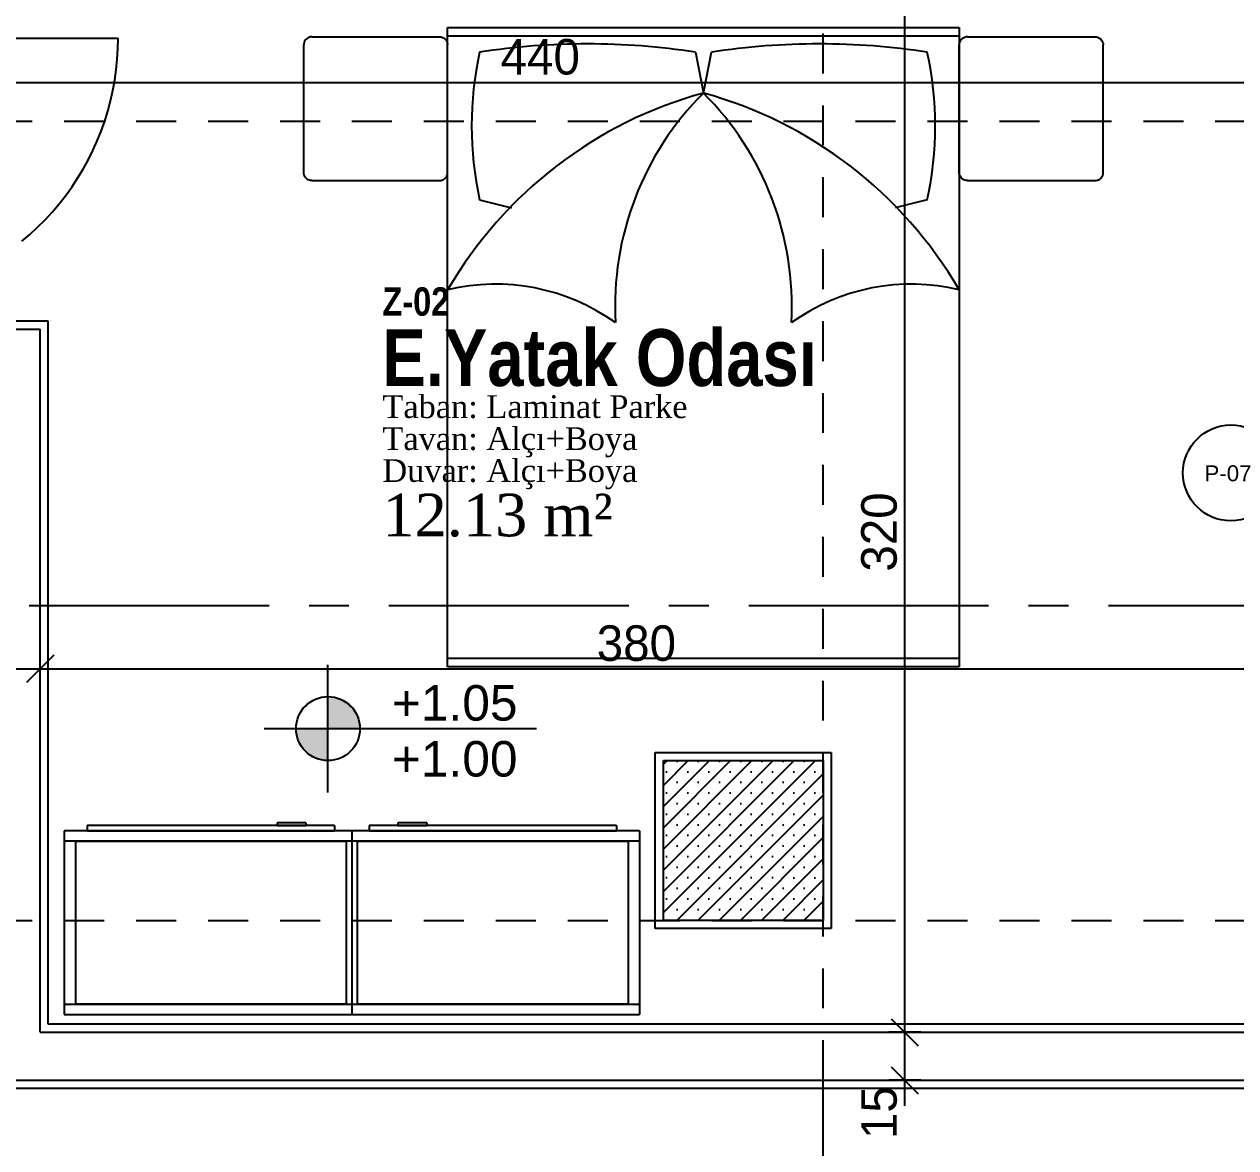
# Model space of a CAD drawing. Header units: metres. Extents: x -220 to 294, y -29 to 18.
# Drawn here: x -74.233 to -70.444, y -0.911 to 2.604 of the extents above; entities that cross this region are included whole.
import ezdxf

# ---------------------------------------------------------------- set-up
doc = ezdxf.new("R2010")
doc.units = ezdxf.units.M
doc.header["$MEASUREMENT"] = 0
doc.linetypes.add('CENTER2', pattern=[1.125, 0.75, -0.125, 0.125, -0.125])
doc.linetypes.add('HIDDEN2', pattern=[0.1875, 0.125, -0.0625])
for name, color, linetype in [('Aks', 7, 'Continuous'), ('Duvar', 7, 'Continuous'), ('Kapi_Pencere', 7, 'Continuous'), ('Kolon', 7, 'Continuous'), ('Kot', 7, 'Continuous'), ('Kutuphane', 7, 'Continuous'), ('Mahal', 7, 'Continuous'), ('Olculendirme', 7, 'Continuous'), ('Standart', 7, 'Continuous')]:
    doc.layers.add(name, color=color, linetype=linetype)
doc.styles.add('arial_1_18', font='arial.ttf', dxfattribs={"height": 0.2})
doc.styles.add('comic sans ms_1_18', font='comic.ttf', dxfattribs={"height": 0.2})
doc.styles.add('swis721 cn btbold_1_18', font='swisscb.ttf', dxfattribs={"height": 0.2})
doc.styles.add('times new roman tur_1_18', font='times.ttf', dxfattribs={"height": 0.2})

msp = doc.modelspace()

# ---------------------------------------------------------------- hatches: boundary and pattern name
at = {"layer": 'Kolon', "linetype": 'Continuous', "lineweight": -3}
h = msp.add_hatch(dxfattribs=at)
h.set_pattern_fill('SACNCR', color=47, scale=0.5, style=0)
h.paths.add_polyline_path([(-71.7342, -0.2), (-72.2342, -0.2), (-72.2342, 0.3), (-71.7342, 0.3)])
at = {"layer": 'Kot', "linetype": 'Continuous', "lineweight": -3}
for points in [[(-73.183, 0.4), (-73.1836, 0.4112), (-73.1855, 0.4223), (-73.1886, 0.433), (-73.1929, 0.4434), (-73.1983, 0.4532), (-73.2048, 0.4623), (-73.2123, 0.4707), (-73.2206, 0.4782), (-73.2298, 0.4847), (-73.2396, 0.4901), (-73.25, 0.4944), (-73.2607, 0.4975), (-73.2718, 0.4994), (-73.283, 0.5), (-73.283, 0.4)], [(-73.383, 0.4), (-73.3824, 0.3888), (-73.3805, 0.3777), (-73.3774, 0.367), (-73.3731, 0.3566), (-73.3677, 0.3468), (-73.3612, 0.3377), (-73.3537, 0.3293), (-73.3453, 0.3218), (-73.3362, 0.3153), (-73.3264, 0.3099), (-73.316, 0.3056), (-73.3052, 0.3025), (-73.2942, 0.3006), (-73.283, 0.3), (-73.283, 0.4)]]:
    msp.add_hatch(color=216, dxfattribs=at).paths.add_polyline_path(points)

# ---------------------------------------------------------------- linework, layer by layer
at = {"layer": 'Aks', "color": 248, "linetype": 'HIDDEN2', "lineweight": -3}
for points in [[(-71.7342, -0.7), (-71.7342, 9)], [(-87.383, 2.3), (-70.2342, 2.3)], [(-87.383, -0.2), (-70.2342, -0.2)]]:
    msp.add_lwpolyline(points, dxfattribs=at)
at = {"layer": 'Aks', "color": 248, "linetype": 'Continuous', "lineweight": -3}
msp.add_lwpolyline([(-71.7342, -2.7), (-71.7342, -0.7)], dxfattribs=at)
at = {"layer": 'Duvar', "color": 187, "linetype": 'Continuous', "lineweight": -3}
for points in [[(-74.158, 1.675), (-74.7592, 1.675)], [(-74.158, 0.95), (-74.158, 1.675)], [(-74.158, -0.525), (-74.158, 0.95)], [(-70.4092, -0.525), (-74.158, -0.525)], [(-75.533, -0.725), (-74.183, -0.725)], [(-74.183, -0.725), (-70.2092, -0.725)]]:
    msp.add_lwpolyline(points, dxfattribs=at)
at = {"layer": 'Duvar', "color": 166, "linetype": 'Continuous', "lineweight": -3}
for points in [[(-74.7842, 1.65), (-74.183, 1.65)], [(-74.183, 0.95), (-74.183, 1.65)], [(-74.183, -0.55), (-74.183, 0.95)], [(-74.183, -0.55), (-70.3842, -0.55)], [(-75.533, -0.7), (-74.183, -0.7)], [(-74.183, -0.7), (-70.2342, -0.7)]]:
    msp.add_lwpolyline(points, dxfattribs=at)
at = {"layer": 'Kapi_Pencere', "color": 98, "linetype": 'Continuous', "lineweight": -3}
for points in [[(-74.7592, 2.56), (-73.9392, 2.56)], [(-73.9399, 2.527), (-73.9392, 2.56)], [(-73.9419, 2.494), (-73.9399, 2.527)], [(-73.9452, 2.4612), (-73.9419, 2.494)], [(-73.9558, 2.396), (-73.9498, 2.4285)], [(-73.9498, 2.4285), (-73.9452, 2.4612)], [(-73.963, 2.3638), (-73.9558, 2.396)], [(-73.9716, 2.3319), (-73.963, 2.3638)], [(-73.9814, 2.3003), (-73.9716, 2.3319)], [(-73.9925, 2.2692), (-73.9814, 2.3003)], [(-74.0184, 2.2085), (-74.0048, 2.2386)], [(-74.0048, 2.2386), (-73.9925, 2.2692)], [(-74.0331, 2.1789), (-74.0184, 2.2085)], [(-74.0491, 2.15), (-74.0331, 2.1789)], [(-74.0662, 2.1217), (-74.0491, 2.15)], [(-74.1037, 2.0674), (-74.0844, 2.0942)], [(-74.0844, 2.0942), (-74.0662, 2.1217)], [(-74.124, 2.0414), (-74.1037, 2.0674)], [(-74.1678, 1.992), (-74.1454, 2.0162)], [(-74.1454, 2.0162), (-74.124, 2.0414)], [(-74.1912, 1.9686), (-74.1678, 1.992)], [(-74.2406, 1.9248), (-74.2155, 1.9462)], [(-74.2155, 1.9462), (-74.1912, 1.9686)]]:
    msp.add_lwpolyline(points, dxfattribs=at)
msp.add_circle((-70.4592, 1.2), 0.15, dxfattribs=at)
at = {"layer": 'Kolon', "color": 187, "linetype": 'Continuous', "lineweight": -3}
for points in [[(-72.2593, -0.2251), (-72.2593, 0.3251)], [(-72.2593, 0.3251), (-71.7091, 0.3251)], [(-71.7091, 0.3251), (-71.7091, -0.2251)], [(-71.7091, -0.2251), (-72.2593, -0.2251)]]:
    msp.add_lwpolyline(points, dxfattribs=at)
at = {"layer": 'Kolon', "color": 177, "linetype": 'Continuous', "lineweight": -3}
for points in [[(-72.2342, -0.2), (-72.2342, 0.3)], [(-72.2342, 0.3), (-71.7342, 0.3)], [(-71.7342, 0.3), (-71.7342, -0.2)], [(-71.7342, -0.2), (-72.2342, -0.2)]]:
    msp.add_lwpolyline(points, dxfattribs=at)
at = {"layer": 'Kot', "color": 216, "linetype": 'Continuous', "lineweight": -3}
for points in [[(-73.283, 0.2), (-73.283, 0.6)], [(-73.483, 0.4), (-73.083, 0.4)], [(-73.083, 0.4), (-72.6311, 0.4)]]:
    msp.add_lwpolyline(points, dxfattribs=at)
msp.add_circle((-73.283, 0.4), 0.1, dxfattribs=at)
at = {"layer": 'Kutuphane', "color": 253, "linetype": 'Continuous', "lineweight": -3}
for points in [[(-72.9089, 2.5933), (-71.3089, 2.5933)], [(-72.9089, 2.5676), (-72.9089, 2.5933)], [(-71.3089, 2.5933), (-71.3089, 2.5676)], [(-73.3586, 2.5428), (-73.3589, 2.5388)], [(-73.3589, 2.1399), (-73.3589, 2.5388)], [(-73.3577, 2.5467), (-73.3586, 2.5428)], [(-73.3561, 2.5504), (-73.3577, 2.5467)], [(-73.354, 2.5538), (-73.3561, 2.5504)], [(-73.3514, 2.5569), (-73.354, 2.5538)], [(-73.3484, 2.5595), (-73.3514, 2.5569)], [(-73.345, 2.5616), (-73.3484, 2.5595)], [(-73.3413, 2.5631), (-73.345, 2.5616)], [(-73.3374, 2.564), (-73.3413, 2.5631)], [(-73.3334, 2.5644), (-73.3374, 2.564)], [(-73.3334, 2.5644), (-72.9345, 2.5644)], [(-72.9345, 2.5644), (-72.9305, 2.564)], [(-72.9305, 2.564), (-72.9266, 2.5631)], [(-72.9266, 2.5631), (-72.9229, 2.5616)], [(-72.9229, 2.5616), (-72.9195, 2.5595)], [(-72.9195, 2.5595), (-72.9164, 2.5569)], [(-72.9164, 2.5569), (-72.9138, 2.5538)], [(-72.9138, 2.5538), (-72.9117, 2.5504)], [(-72.9117, 2.5504), (-72.9102, 2.5467)], [(-72.9102, 2.5467), (-72.9092, 2.5428)], [(-72.9092, 2.5428), (-72.9089, 2.5388)], [(-72.9089, 0.6189), (-72.9089, 2.5676)], [(-72.9089, 2.5676), (-71.3089, 2.5676)], [(-72.9089, 2.1399), (-72.9089, 2.5388)], [(-71.3089, 2.5676), (-71.3089, 0.6189)], [(-71.3086, 2.5428), (-71.3089, 2.5388)], [(-71.3089, 2.1399), (-71.3089, 2.5388)], [(-71.3077, 2.5467), (-71.3086, 2.5428)], [(-71.3061, 2.5504), (-71.3077, 2.5467)], [(-71.304, 2.5538), (-71.3061, 2.5504)], [(-71.3014, 2.5569), (-71.304, 2.5538)], [(-71.2984, 2.5595), (-71.3014, 2.5569)], [(-71.295, 2.5616), (-71.2984, 2.5595)], [(-71.2913, 2.5631), (-71.295, 2.5616)], [(-71.2874, 2.564), (-71.2913, 2.5631)], [(-71.2834, 2.5644), (-71.2874, 2.564)], [(-71.2834, 2.5644), (-70.8845, 2.5644)], [(-70.8845, 2.5644), (-70.8805, 2.564)], [(-70.8805, 2.564), (-70.8766, 2.5631)], [(-70.8766, 2.5631), (-70.8729, 2.5616)], [(-70.8729, 2.5616), (-70.8695, 2.5595)], [(-70.8695, 2.5595), (-70.8664, 2.5569)], [(-70.8664, 2.5569), (-70.8638, 2.5538)], [(-70.8638, 2.5538), (-70.8617, 2.5504)], [(-70.8617, 2.5504), (-70.8602, 2.5467)], [(-70.8602, 2.5467), (-70.8592, 2.5428)], [(-70.8592, 2.5428), (-70.8589, 2.5388)], [(-70.8589, 2.1399), (-70.8589, 2.5388)], [(-72.1339, 2.5163), (-72.1089, 2.3881)], [(-72.1089, 2.3881), (-72.0839, 2.5163)], [(-73.3586, 2.1359), (-73.3589, 2.1399)], [(-73.3577, 2.132), (-73.3586, 2.1359)], [(-73.3561, 2.1283), (-73.3577, 2.132)], [(-73.354, 2.1249), (-73.3561, 2.1283)], [(-73.3514, 2.1218), (-73.354, 2.1249)], [(-73.3484, 2.1192), (-73.3514, 2.1218)], [(-72.9195, 2.1192), (-72.9164, 2.1218)], [(-72.9164, 2.1218), (-72.9138, 2.1249)], [(-72.9138, 2.1249), (-72.9117, 2.1283)], [(-72.9117, 2.1283), (-72.9102, 2.132)], [(-72.9102, 2.132), (-72.9092, 2.1359)], [(-72.9092, 2.1359), (-72.9089, 2.1399)], [(-71.3086, 2.1359), (-71.3089, 2.1399)], [(-71.3077, 2.132), (-71.3086, 2.1359)], [(-71.3061, 2.1283), (-71.3077, 2.132)], [(-71.304, 2.1249), (-71.3061, 2.1283)], [(-71.3014, 2.1218), (-71.304, 2.1249)], [(-71.2984, 2.1192), (-71.3014, 2.1218)], [(-70.8695, 2.1192), (-70.8664, 2.1218)], [(-70.8664, 2.1218), (-70.8638, 2.1249)], [(-70.8638, 2.1249), (-70.8617, 2.1283)], [(-70.8617, 2.1283), (-70.8602, 2.132)], [(-70.8602, 2.132), (-70.8592, 2.1359)], [(-70.8592, 2.1359), (-70.8589, 2.1399)], [(-73.345, 2.1171), (-73.3484, 2.1192)], [(-73.3413, 2.1156), (-73.345, 2.1171)], [(-73.3374, 2.1147), (-73.3413, 2.1156)], [(-73.3334, 2.1144), (-73.3374, 2.1147)], [(-73.3334, 2.1144), (-72.9345, 2.1144)], [(-72.9345, 2.1144), (-72.9305, 2.1147)], [(-72.9305, 2.1147), (-72.9266, 2.1156)], [(-72.9266, 2.1156), (-72.9229, 2.1171)], [(-72.9229, 2.1171), (-72.9195, 2.1192)], [(-71.295, 2.1171), (-71.2984, 2.1192)], [(-71.2913, 2.1156), (-71.295, 2.1171)], [(-71.2874, 2.1147), (-71.2913, 2.1156)], [(-71.2834, 2.1144), (-71.2874, 2.1147)], [(-71.2834, 2.1144), (-70.8845, 2.1144)], [(-70.8845, 2.1144), (-70.8805, 2.1147)], [(-70.8805, 2.1147), (-70.8766, 2.1156)], [(-70.8766, 2.1156), (-70.8729, 2.1171)], [(-70.8729, 2.1171), (-70.8695, 2.1192)], [(-72.8089, 2.0548), (-72.7089, 2.0292)], [(-71.4089, 2.0548), (-71.5089, 2.0292)], [(-71.3089, 0.6189), (-72.9089, 0.6189)], [(-72.9089, 0.5933), (-72.9089, 0.6189)], [(-71.3089, 0.6189), (-71.3089, 0.5933)], [(-71.3089, 0.5933), (-72.9089, 0.5933)], [(-73.2083, 0.0805), (-74.1083, 0.0805)], [(-74.1083, 0.0805), (-74.1083, 0.0476)], [(-73.2623, 0.0969), (-74.0363, 0.0969)], [(-74.0363, 0.0969), (-74.0363, 0.0805)], [(-74.0363, 0.0805), (-73.2623, 0.0805)], [(-73.3523, 0.1052), (-73.4423, 0.1052)], [(-73.4423, 0.1052), (-73.4423, 0.0969)], [(-73.4423, 0.0969), (-73.3523, 0.0969)], [(-73.3523, 0.1052), (-73.3523, 0.0969)], [(-73.2623, 0.0969), (-73.2623, 0.0805)], [(-73.2083, 0.0805), (-73.2083, 0.0476)], [(-72.3083, 0.0805), (-73.2083, 0.0805)], [(-72.3803, 0.0969), (-73.1543, 0.0969)], [(-73.1543, 0.0969), (-73.1543, 0.0805)], [(-73.1543, 0.0805), (-72.3803, 0.0805)], [(-72.9743, 0.1052), (-73.0643, 0.1052)], [(-73.0643, 0.1052), (-73.0643, 0.0969)], [(-73.0643, 0.0969), (-72.9743, 0.0969)], [(-72.9743, 0.1052), (-72.9743, 0.0969)], [(-72.3803, 0.0969), (-72.3803, 0.0805)], [(-72.3083, 0.0805), (-72.3083, 0.0476)], [(-74.0723, 0.0476), (-74.1083, 0.0476)], [(-74.1083, 0.0476), (-74.1083, -0.462)], [(-73.2083, 0.0476), (-74.1083, 0.0476)], [(-74.0723, 0.0476), (-74.0723, -0.462)], [(-74.0723, 0.0476), (-73.2263, 0.0476)], [(-73.2263, 0.0476), (-73.2263, -0.462)], [(-73.1903, 0.0476), (-73.2263, 0.0476)], [(-73.2083, 0.0476), (-73.2083, -0.462)], [(-72.3083, 0.0476), (-73.2083, 0.0476)], [(-73.1903, -0.462), (-73.1903, 0.0476)], [(-73.1903, 0.0476), (-72.3443, 0.0476)], [(-72.3443, 0.0476), (-72.3443, -0.462)], [(-72.3083, 0.0476), (-72.3443, 0.0476)], [(-72.3083, 0.0476), (-72.3083, -0.462)], [(-74.1083, -0.462), (-74.0723, -0.462)], [(-74.1083, -0.462), (-73.2083, -0.462)], [(-74.1083, -0.462), (-74.1083, -0.4948)], [(-73.2263, -0.462), (-74.0723, -0.462)], [(-73.2263, -0.462), (-73.1903, -0.462)], [(-73.2083, -0.462), (-72.3083, -0.462)], [(-73.2083, -0.462), (-73.2083, -0.4948)], [(-72.3443, -0.462), (-73.1903, -0.462)], [(-72.3443, -0.462), (-72.3083, -0.462)], [(-72.3083, -0.462), (-72.3083, -0.4948)], [(-74.1083, -0.4948), (-73.2083, -0.4948)], [(-73.2083, -0.4948), (-72.3083, -0.4948)]]:
    msp.add_lwpolyline(points, dxfattribs=at)
for centre, major_axis, start_param, end_param in [((-72.4714, 0.2215), (0, 2.3208), -0.149709, 0.149709), ((-71.7464, 0.2215), (0, 2.3208), -0.149709, 0.149709), ((-71.8089, 2.2856), (0, 1.0513), 1.349482, 1.792111), ((-72.4089, 2.2856), (0, 1.0513), 4.491075, 4.933703), ((-71.7708, 1.071), (0, 1.362), 0.257475, 1.029527), ((-71.4821, 1.7212), (0, 0.9263), 0.767022, 1.625903), ((-72.7357, 1.7212), (0, 0.9263), 4.657282, 5.516163), ((-72.4471, 1.071), (0, 1.362), -1.029527, -0.257475), ((-72.7589, 1.1157), (0, 0.6748), -0.606446, 0.230003), ((-71.4589, 1.1157), (0, 0.6748), -0.230003, 0.606446)]:
    msp.add_ellipse(centre, major_axis=major_axis, ratio=0.975, start_param=start_param, end_param=end_param, dxfattribs=at)
at = {"layer": 'Olculendirme', "color": 47, "linetype": 'Continuous', "lineweight": -3}
for points in [[(-71.4794, -0.78), (-71.4794, 9.08)], [(-76.363, 2.4214), (-70.1542, 2.4214)], [(-74.183, 0.537), (-74.183, 0.637)], [(-85.963, 0.587), (-70.1542, 0.587)], [(-71.4294, -0.55), (-71.5294, -0.55)], [(-71.4294, -0.7), (-71.5294, -0.7)]]:
    msp.add_lwpolyline(points, dxfattribs=at)
at = {"layer": 'Olculendirme', "color": 59, "linetype": 'Continuous', "lineweight": -3}
for points in [[(-74.1406, 0.6295), (-74.2254, 0.5446)], [(-71.5219, -0.5076), (-71.437, -0.5924)], [(-71.5219, -0.6576), (-71.437, -0.7424)]]:
    msp.add_lwpolyline(points, dxfattribs=at)
at = {"layer": 'Standart', "color": 250, "linetype": 'CENTER2', "lineweight": -3}
msp.add_lwpolyline([(-86.5924, 0.7855), (-69.283, 0.7855)], dxfattribs=at)

# ---------------------------------------------------------------- texts
at = {"layer": 'Kapi_Pencere', "color": 98, "linetype": 'Continuous', "lineweight": -3, "style": 'arial_1_18'}
msp.add_text('P-07', height=0.05, dxfattribs=at).set_placement((-70.5422, 1.1738))
at = {"layer": 'Kot', "color": 19, "linetype": 'Continuous', "lineweight": -3, "style": 'arial_1_18'}
for s, p in [('+1.05', (-73.083, 0.425)), ('+1.00', (-73.083, 0.25))]:
    msp.add_text(s, height=0.11111, dxfattribs=at).set_placement(p)
at = {"layer": 'Mahal', "color": 15, "linetype": 'Continuous', "lineweight": -3, "style": 'swis721 cn btbold_1_18'}
for s, height, p in [('Z-02', 0.08889, (-73.1128, 1.6918)), ('E.Yatak Odası', 0.177778, (-73.1128, 1.4718))]:
    msp.add_text(s, height=height, dxfattribs=at).set_placement(p)
at = {"layer": 'Mahal', "color": 58, "linetype": 'Continuous', "lineweight": -3, "style": 'times new roman tur_1_18'}
for s, p in [('Taban: Laminat Parke', (-73.1128, 1.3718)), ('Tavan: Alçı+Boya', (-73.1128, 1.2718)), ('Duvar: Alçı+Boya', (-73.1128, 1.1718))]:
    msp.add_text(s, height=0.071111, dxfattribs=at).set_placement(p)
at = {"layer": 'Mahal', "color": 38, "linetype": 'Continuous', "lineweight": -3, "style": 'times new roman tur_1_18'}
msp.add_text('12.13 m²', height=0.13333, dxfattribs=at).set_placement((-73.1128, 1.0018))
at = {"layer": 'Olculendirme', "color": 19, "linetype": 'Continuous', "lineweight": -3, "style": 'comic sans ms_1_18'}
for s, p in [('440', (-72.7431, 2.4464)), ('380', (-72.4425, 0.612))]:
    msp.add_text(s, height=0.11111, dxfattribs=at).set_placement(p)
for s, p in [('320', (-71.5044, 0.8912)), ('15', (-71.5044, -0.884))]:
    msp.add_text(s, height=0.11111, rotation=90, dxfattribs=at).set_placement(p)

doc.saveas('drawing.dxf')
